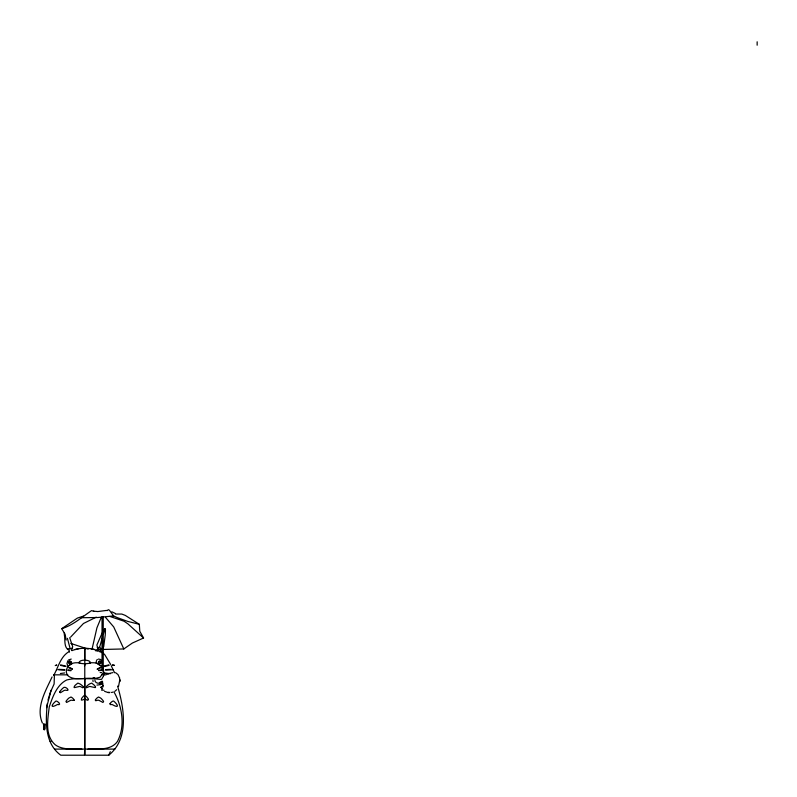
<?xml version="1.0" encoding="UTF-8"?>
<svg xmlns="http://www.w3.org/2000/svg" width="797" height="797" viewBox="0 0 797 797"><rect width="100%" height="100%" fill="white"/><g stroke="black" fill="none" stroke-linecap="round" stroke-linejoin="round"><path stroke-width="1.2" d="M84.791 648.638L84.791 659.468L84.761 648.638L84.791 649.525M84.771 665.754L84.781 663.552L84.761 749.1L84.791 678.645M119.839 681.545L119.839 679.672L118.484 686.615M119.829 681.046L119.52 677.809M47.123 705.564C45.499 722.949 45.11 743.75 60.781 755.207L84.382 755.207L84.791 749.957L85.169 755.207L108.771 755.207C129.393 738.6 124.123 708.463 117.597 686.107M44.144 729.693L44.403 726.685M98.569 670.287L101.588 669.908M115.416 614.039L121.811 614.059L125.298 615.404L139.326 624.32L139.774 631.254L143.55 638.008L132.352 643.049L123.814 648.957L103.052 649.455M46.644 707.676L47.212 703.831M79.889 662.735L75.874 662.755A14.107 13.639 -61.9 0 0 74.888 662.835C68.383 663.243 63.342 670.935 68.313 676.065C75.316 681.216 85.279 677.181 93.548 678.576M103.241 671.622L103.211 669.719M53.638 675.497C58.231 667.507 60.363 656.828 68.761 651.787M96.367 660.912L96.208 662.855M47.352 704.538L51.128 690.202M92.123 648.748L96.915 627.877L101.139 617.645M109.906 692.214L109.249 692.762L108.372 692.204M69.459 652.125L69.2 650.362C63.511 647.652 65.414 639.971 64.358 634.86A106.888 106.629 90 0 1 64.268 632.788M103.68 646.815L105.244 635.05A106.888 103.251 0 0 0 105.443 629.022M100.193 649.625L101.976 649.087L99.575 647.403L102.395 637.47M48.019 699.995L50.37 692.314M103.451 633.994L105.035 628.793M102.484 669.729L102.056 669.41L103.162 669.61M102.385 670.725C99.934 669.958 104.975 669.51 103.142 670.676M100.053 661.241C95.022 662.616 103.999 664.847 99.745 661.131A1.365 1.295 17.7 0 0 99.236 663.642L99.645 663.712A1.365 1.295 17.7 0 0 100.063 661.201M50.49 692.035L54.116 683.985L54.425 674.84M108.771 755.207L110.265 751.661M102.584 673.634L100.073 677.231L94.514 678.655M52.074 676.942C45.588 690.939 35.616 707.447 42.38 723.038M67.825 660.753L66.948 663.682L67.974 666.133M101.936 681.415C103.849 680.897 101.199 683.876 99.824 682.491M101.608 679.283L103.311 676.374M96.676 650.82L97.583 650.641L98.081 649.416L96.875 645.042L101.657 634.113A106.888 103.251 0 0 1 102.604 632.34M70.634 637.082L83.476 623.483L96.248 617.167M96.756 660.105L97.334 659.498M102.405 682.939C102.554 686.207 104.008 679.403 100.063 684.205M116.731 689.684L114.917 691.288M94.036 611.359L91.575 610.612C82.011 616.968 73.135 625.276 61.728 628.674L65.105 634.273L66.181 640.041M107.097 610.632L108.372 609.665L109.408 610.213L113.602 615.922L117.289 617.625L127.63 621.371L139.326 624.32M68.472 659.976L71.222 659.059M102.464 688.588L101.568 690.162L104.038 690.202M100.671 682.362C98.708 684.334 94.733 682.72 94.903 680.239M61.728 628.674L77.379 618.093L83.536 616.081M101.976 649.087L100.253 649.983L99.974 651.687C101.757 652.793 96.855 649.525 95.491 650.77M68.741 665.674L72.407 663.433M99.814 682.461L102.066 681.236M100.512 687.552L103.062 686.277L102.833 687.134M99.854 667.567L97.164 669.052M97.344 669.321L100.94 667.657M90.111 663.064C91.914 659.727 78.893 658.651 78.993 663.014C82.868 664.001 86.714 663.941 90.589 663.014M100.89 684.613L96.915 685.091M68.442 649.097L67.486 649.416L72.288 648.18L72.676 646.666L69.688 637.66M71.899 650.651C80.009 647.473 89.543 647.473 97.652 650.651M103.142 669.849C104.975 668.673 99.934 669.121 102.385 669.888M94.405 678.277C96.238 677.111 91.197 677.56 93.647 678.327M103.431 666.182L108.91 664.887M103.59 666.661L109 665.385M106.838 674.003L112.925 672.608M111.49 692.483L112.805 692.155M75.038 649.525L78.684 648.638M98.36 659.059L100.342 659.408L101.757 660.753M106.629 610.412L97.862 611.558L93.408 611.16M60.363 673.525L64.687 672.927M55.989 665.465L56.736 665.356M100.073 684.244L102.584 683.856M113.602 615.922L97.752 617.526L81.463 617.715M72.138 648.18L71.461 650.472M56.657 664.847L55.232 665.605M96.616 650.093L98.629 649.874M101.637 670.416L98.599 670.656M100.96 649.645L102.165 649.525M105.553 669.58L110.564 669.36M105.583 670.098L111.53 669.849M87.939 749.1C97.862 748.612 110.793 750.834 117.448 741.459C125.468 726.316 122.28 706.331 113.921 691.856M89.662 662.735L93.677 662.755A14.107 13.639 61.9 0 1 94.664 662.835L97.503 663.562L102.285 667.199M56.517 669.719L57.215 669.719M112.337 669.719L113.035 669.719L114.688 672.788M53.768 674.84L67.785 674.84M101.757 674.84L106.081 674.84M45.09 724.005L44.542 724.005L44.961 729.016M44.034 724.662L44.901 724.662L44.483 729.683L44.014 724.662M44.243 724.672L43.696 724.672L44.114 729.693M50.141 741.419L50.988 741.419M54.694 749.1L114.858 749.1M81.882 749.1C73.075 748.632 62.933 750.336 55.302 744.846C44.493 735.352 47.8 719.442 49.245 706.859C52.622 697.036 56.796 684.812 66.739 679.961C75.466 677.799 84.612 678.885 93.508 678.735M58.699 669.35L64.826 669.639M58.689 669.859L64.786 670.147M94.315 678.755L100.751 679.413M100.143 672.558L101.956 672.668M103.431 672.788L110.305 673.724M103.381 673.296L104.835 673.435M67.994 669.908L70.993 670.217M67.944 670.416L70.943 670.725M112.536 664.808L114.469 665.326L112.477 665.316M106.28 673.604L108.432 673.913M60.672 664.887L66.151 666.182M60.582 665.385L65.095 666.382M108.402 692.643L104.576 691.348M99.575 647.403L97.254 647.582L98.37 649.047M90.878 648.638L94.514 649.525M70.784 643.428L88.178 649.137M97.792 648.668L101 649.505M109.767 616.41L124.023 621.212L127.909 623.852L143.55 638.008M97.144 663.433L100.811 665.674M68.642 667.657L72.238 669.321M69.728 667.567L72.457 668.862M111.809 611.777L115.176 613.391M115.645 672.708L117.986 674.571L119.57 677.948M100.791 651.787L104.546 654.347L110.763 664.588M58.629 702.536L58.43 702.336A14.456 9.494 -78.1 0 0 57.334 701.48L56.806 701.191A5.19 3.029 -78.1 0 0 55.84 701.101C51.207 705.116 50.002 708.772 57.484 704.498A11.377 7.571 -78.7 0 1 58.918 704.707L59.606 704.1L59.177 703.163A11.875 7.91 -78.7 0 0 58.819 702.745M105.543 617.396L113.712 626.93L123.814 648.957M111.211 665.615L113.035 669.719M101.149 686.964L101.767 688.538M67.416 638.317L70.176 648.788M92.91 680.349L93.08 681.555M757.15 41.793L757.15 45.21M103.64 670.307L103.64 675.886M103.241 616.599L103.241 669.48M102.036 616.599L102.036 669.48M84.791 660.245L84.791 663.931M103.59 630.566A106.888 103.251 0 0 1 104.626 628.803M88.417 699.387L87.839 700.274L86.684 699.905A11.387 11.258 -7.3 0 0 85.568 699.308A1.883 1.863 -7.7 0 0 84.761 699.118A1.883 1.863 7.7 0 0 83.974 699.298A11.387 11.258 7.3 0 0 82.868 699.905L81.384 700.085L81.533 698.59A15.492 15.312 -8.9 0 1 82.798 696.927L83.894 695.811A1.315 1.295 7.4 0 1 84.791 695.452A1.315 1.295 -7.4 0 1 85.658 695.811L86.743 696.927A15.492 15.312 8.9 0 1 88.019 698.59L88.417 699.387M102.604 685.201C103.162 686.944 103.74 684.015 102.604 685.201M74.211 700.214L72.726 700.424A5.469 5.2 -59.7 0 0 70.813 700.234L66.599 702.456L65.922 701.499A12.284 10.58 -77.3 0 1 66.649 700.443L67.735 699.148A14.675 13.32 -66.7 0 1 68.871 698.062L70.963 697.016A7.85 7.442 -59.7 0 1 71.929 697.564L72.228 697.783A7.771 7.382 -59.7 0 1 73.304 698.79L73.543 699.079A7.452 7.223 -50.6 0 1 74.151 700.005L74.211 700.214M59.655 692.055L60.452 692.732L64.149 690.451A8.438 6.426 -63.1 0 1 65.503 690.202C71.65 691.726 64.916 685.191 63.132 688A13.947 9.723 -66.9 0 0 61.967 689.046L60.911 690.202A10.779 6.695 -66.6 0 0 59.984 691.467L59.655 692.055M83.546 687.144L82.838 687.801L81.095 686.914A5.021 4.742 -11.6 0 0 79.73 686.426L74.33 687.622A0.996 0.907 -39.9 0 1 74.041 687.163L74.709 685.838A10.859 10.082 -29.8 0 1 75.396 685.081L77.847 683.099L79.82 683.876A15.95 14.844 -9.8 0 1 81.125 684.743L81.553 685.081A15.631 14.794 -4 0 1 83.057 686.446L83.546 687.144M71.172 662.227C68.711 666.989 68.034 658.222 71.172 662.227M95.53 686.974L95.51 687.163A0.996 0.907 39.9 0 1 95.222 687.622L89.822 686.436A5.021 4.742 11.6 0 0 88.457 686.914L86.405 687.771L86.494 686.446A15.631 14.794 4 0 1 87.999 685.081L88.427 684.743A15.95 14.844 9.8 0 1 89.732 683.876L91.705 683.099L94.156 685.081A10.859 10.082 29.8 0 1 94.843 685.838L95.53 686.974M109.956 703.851L110.634 704.707A11.377 7.571 78.7 0 1 112.068 704.498C119.55 708.772 118.345 705.116 113.712 701.101A5.19 3.029 78.1 0 0 112.746 701.191L112.218 701.48A14.456 9.494 78.1 0 0 111.122 702.336L110.922 702.536A11.875 7.91 78.7 0 0 110.375 703.163L109.956 703.851M95.361 700.105L95.799 700.772L96.826 700.424A5.469 5.2 59.7 0 1 98.738 700.234L102.952 702.456L103.63 701.499A12.284 10.58 77.3 0 0 102.903 700.443L101.807 699.148A14.675 13.32 66.7 0 0 100.681 698.062L98.589 697.016A7.85 7.442 59.7 0 0 97.623 697.564L97.324 697.783A7.771 7.382 59.7 0 0 96.248 698.79L96.009 699.079A7.452 7.223 50.6 0 0 95.401 700.005L95.361 700.105M70.016 663.692L69.937 663.712A1.365 1.295 -17.7 0 1 69.518 661.201L69.877 661.171A1.365 1.295 -17.7 0 1 70.345 663.642L70.006 663.752M43.367 724.065L44.602 725.091L43.367 724.065"/></g></svg>
